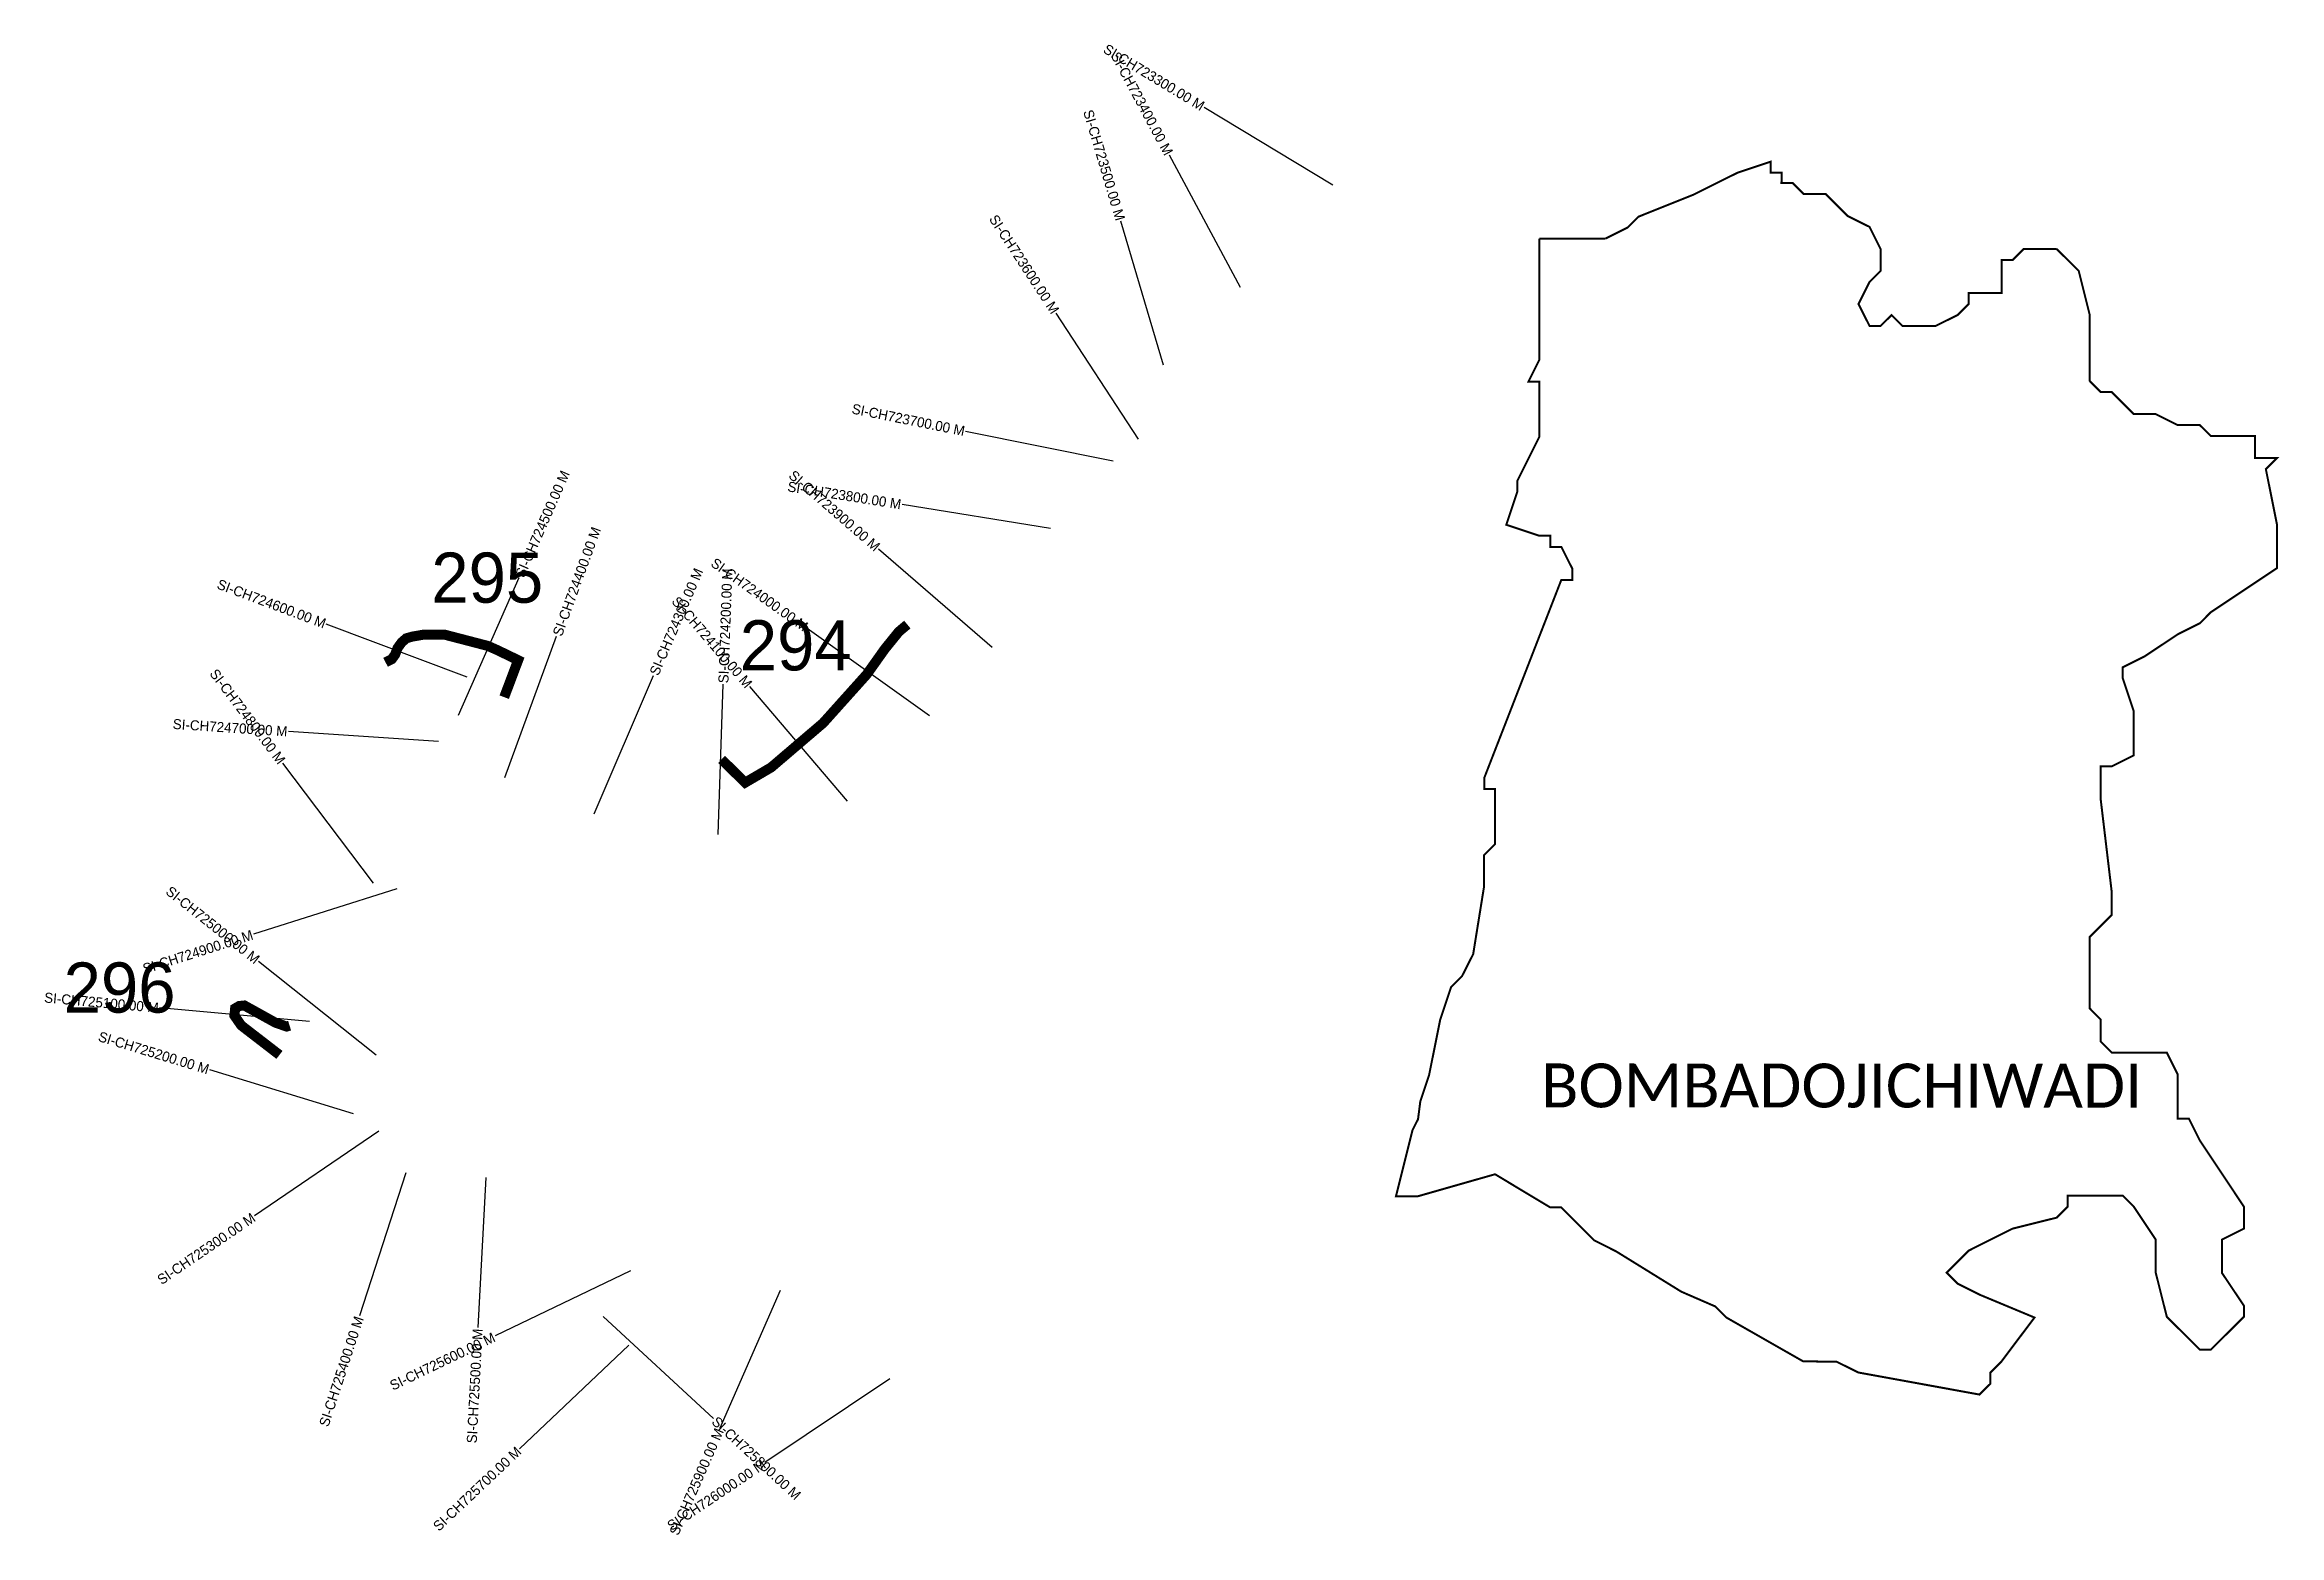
# Model space of a CAD drawing. Header units: metres. Extents: x 355512 to 357740, y 1740651 to 1742138.
import ezdxf
from ezdxf.enums import TextEntityAlignment as Align

# ---------------------------------------------------------------- set-up
doc = ezdxf.new("R2010")
doc.units = ezdxf.units.M
for name, color, linetype in [('ARTIFICIALLY PROTECTED', 4, 'Continuous'), ('CS', 134, 'Continuous'), ('CSMark', 6, 'Continuous'), ('VILLAGE NAME', 250, 'Continuous')]:
    doc.layers.add(name, color=color, linetype=linetype)

msp = doc.modelspace()

# ---------------------------------------------------------------- linework, layer by layer
at = {"color": 6, "const_width": 2}
for points in [[(357068.4, 1741944.6), (357090.4, 1741955.6), (357101.4, 1741966.5), (357156.3, 1741988.5), (357200.2, 1742010.4), (357233.2, 1742021.4), (357233.1, 1742010.4), (357244.1, 1742010.4), (357243.9, 1742000.2), (357254.9, 1742000.2), (357265.9, 1741989.2), (357287.8, 1741989.2), (357309.8, 1741967.2), (357331.7, 1741956.3), (357342.7, 1741934.3), (357342.7, 1741912.4), (357331.7, 1741901.4), (357320.7, 1741879.4), (357331.7, 1741857.5), (357342.7, 1741857.5), (357353.7, 1741868.4), (357364.6, 1741857.5), (357397.6, 1741857.5), (357419.5, 1741868.4), (357430.5, 1741879.4), (357430.5, 1741890.4), (357463.4, 1741890.4), (357463.4, 1741923.3), (357474.4, 1741923.3), (357485.4, 1741934.3), (357518.3, 1741934.3)], [(357518.3, 1741934.3), (357540.3, 1741912.4), (357551.3, 1741868.4), (357551.3, 1741857.5), (357551.3, 1741802.6), (357562.2, 1741791.6), (357573.2, 1741791.6), (357595.2, 1741769.6), (357617.1, 1741769.6), (357639.1, 1741758.6), (357661.1, 1741758.6), (357672, 1741747.7), (357716, 1741747.7), (357716, 1741725.7), (357737.9, 1741725.7), (357726.9, 1741714.7), (357737.9, 1741659.8), (357737.9, 1741615.9), (357672, 1741572), (357661.1, 1741561), (357639.1, 1741550), (357606.2, 1741528.1), (357584.2, 1741517.1), (357584.2, 1741506.2), (357595.2, 1741473.2), (357595.2, 1741429.3), (357573.2, 1741418.3), (357562.2, 1741418.3), (357562.2, 1741385.4), (357573.2, 1741293), (357573.2, 1741270.1), (357551.3, 1741248.2), (357551.3, 1741176.8), (357562.2, 1741165.8), (357562.2, 1741143.9), (357573.2, 1741132.9), (357628.1, 1741132.9), (357639.1, 1741110.9), (357639.1, 1741067), (357650.1, 1741067), (357661.1, 1741045.1), (357705, 1740979.2), (357705, 1740957.3), (357683, 1740946.3), (357683, 1740913.3), (357705, 1740880.4), (357705, 1740869.4), (357672, 1740836.5), (357661.1, 1740836.5), (357628.1, 1740869.4), (357617.1, 1740913.3), (357617.1, 1740946.3), (357595.2, 1740979.2), (357584.2, 1740990.2), (357529.3, 1740990.2), (357529.3, 1740979.2), (357518.3, 1740968.2), (357474.4, 1740957.3), (357430.5, 1740935.3), (357408.6, 1740913.3), (357419.5, 1740902.4), (357441.5, 1740891.4), (357496.2, 1740868.6), (357463.2, 1740824.7), (357452.3, 1740813.7), (357452.3, 1740802.7), (357441.3, 1740791.8), (357320.5, 1740813.8), (357298.6, 1740824.7), (357265.7, 1740824.8), (357188.8, 1740868.7), (357177.8, 1740879.7), (357144, 1740894.4), (357079, 1740934.6), (357057.1, 1740945.6), (357024.2, 1740978.5), (357013.2, 1740978.5), (356958.3, 1741011.5), (356881.5, 1740989.6), (356859.5, 1740989.6), (356876, 1741055.5), (356881.5, 1741066.4), (356883.8, 1741084.4), (356892.5, 1741110.3), (356903.5, 1741165.2), (356914.5, 1741198.2), (356925.4, 1741209.1), (356936.5, 1741231.1), (356947.4, 1741298.8), (356947.4, 1741329.9), (356958.4, 1741340.9), (356958.4, 1741395.7), (356947.5, 1741395.7), (356947.5, 1741406.7), (357024.4, 1741604.3), (357035.4, 1741604.3), (357035.4, 1741615.3), (357024.4, 1741637.2), (357013.4, 1741637.2), (357013.4, 1741648.2), (357002.5, 1741648.2), (356969.5, 1741659.2), (356980.5, 1741692.1), (356980.5, 1741703.1), (357002.5, 1741747), (357002.5, 1741801.9), (356991.5, 1741801.9), (357002.5, 1741823.9), (357002.5, 1741834.8), (357002.5, 1741845.8), (357002.5, 1741856.8), (357002.6, 1741944.6)], [(357002.6, 1741944.6), (357068.4, 1741944.6)]]:
    msp.add_lwpolyline(points, dxfattribs=at)
at = {"layer": 'ARTIFICIALLY PROTECTED', "const_width": 10, "flags": 128}
for points in [[(355970.3, 1741487.3), (355984.2, 1741524.2), (355963.5, 1741534.2), (355954, 1741538.4), (355911, 1741549.6), (355889.8, 1741549.6), (355879.1, 1741547.8), (355872.7, 1741546), (355868.1, 1741542), (355863.9, 1741536.2), (355861.5, 1741529.7), (355858.2, 1741525.2), (355852, 1741522)], [(356372.3, 1741559.7), (356363.8, 1741552.6), (356350, 1741535.6), (356331.7, 1741509.9), (356288.3, 1741461.5), (356236.4, 1741417.2), (356210.6, 1741402.1), (356187, 1741425.2)], [(355756.3, 1741159.7), (355753.4, 1741158.8), (355742.1, 1741162.7), (355720.1, 1741174.9), (355711.2, 1741179.8), (355706.1, 1741179.3), (355702, 1741176.9), (355701.3, 1741169.7), (355708.1, 1741159.9), (355729.9, 1741143.1), (355746.2, 1741130.5)]]:
    msp.add_lwpolyline(points, dxfattribs=at)
at = {"layer": 'CS'}
for p, q in [((356796.5, 1741997.8), (356668.1, 1742075.4)), ((356704.6, 1741895.7), (356633.7, 1742027.9)), ((356627.7, 1741818.3), (356585.1, 1741962.1)), ((356602.7, 1741744.7), (356520.6, 1741870.3)), ((356577.4, 1741722.7), (356430.3, 1741752.4)), ((356515.1, 1741655.6), (356367, 1741679.3)), ((356456.9, 1741536.7), (356343.6, 1741635)), ((355924.8, 1741469.3), (355985.1, 1741606.7)), ((355933.3, 1741507.4), (355792.8, 1741560.1)), ((355971, 1741407.1), (356022.6, 1741548)), ((356394.5, 1741468.8), (356272.3, 1741555.8)), ((356060, 1741371.1), (356119, 1741509)), ((356183.5, 1741350.3), (356188.7, 1741500.2)), ((356312.6, 1741383.6), (356215.3, 1741497.8)), ((355904.7, 1741443.1), (355755.1, 1741453)), ((355839.9, 1741301.8), (355749.5, 1741421.5)), ((355863.3, 1741296.2), (355720.3, 1741250.9)), ((355842.6, 1741130.3), (355725.3, 1741223.8)), ((355776.1, 1741163.8), (355626.7, 1741177.4)), ((355820.1, 1741071.8), (355676.6, 1741115.6)), ((355845.2, 1741054.6), (355721.3, 1740970.1)), ((355872.3, 1741012.9), (355825.9, 1740870.3)), ((355951.9, 1741008.3), (355943.9, 1740858.5)), ((356096.3, 1740915.2), (355961.2, 1740850.2)), ((356245.5, 1740895.7), (356185.4, 1740758.2)), ((356068.9, 1740869.7), (356179, 1740767.9)), ((356094.6, 1740840.9), (355985.6, 1740737.8)), ((356354.7, 1740807.6), (356230.2, 1740724))]:
    msp.add_line(p, q, dxfattribs=at)

# ---------------------------------------------------------------- texts
at = {"char_height": 50, "attachment_point": 1}
for s, insert in [('295', (355897.6, 1741631.5)), ('294', (356205.2, 1741564)), ('296', (355531, 1741222.7))]:
    msp.add_mtext_dynamic_manual_height_columns(s, width=84.374, gutter_width=1, heights=[74.2], dxfattribs=dict(at, insert=insert))
at = {"layer": 'CSMark'}
for s, rotation, p in [('SI-CH723300.00 M', 328.8692, (356667.2, 1742075.9)), ('SI-CH723400.00 M', 298.1912, (356633.2, 1742028.8)), ('SI-CH723500.00 M', 286.4801, (356584.8, 1741963)), ('SI-CH723600.00 M', 303.1635, (356520.1, 1741871.1)), ('SI-CH723700.00 M', 348.603, (356429.4, 1741752.6)), ('SI-CH723800.00 M', 350.9068, (356366, 1741679.5)), ('SI-CH723900.00 M', 319.061, (356342.8, 1741635.7)), ('SI-CH724000.00 M', 324.5322, (356271.5, 1741556.4)), ('SI-CH724600.00 M', 339.4416, (355791.9, 1741560.4)), ('SI-CH724100.00 M', 310.4475, (356214.6, 1741498.5)), ('SI-CH724800.00 M', 307.0599, (355748.9, 1741422.3)), ('SI-CH724700.00 M', 356.2093, (355754.1, 1741453.1)), ('SI-CH725000.00 M', 321.4581, (355724.5, 1741224.4)), ('SI-CH724900.00 M', 17.5844, (355719.4, 1741250.6)), ('SI-CH725100.00 M', 354.8067, (355625.7, 1741177.5)), ('SI-CH725200.00 M', 343.0271, (355675.6, 1741115.9)), ('SI-CH725300.00 M', 34.3049, (355720.5, 1740969.5)), ('SI-CH725400.00 M', 71.9737, (355825.6, 1740869.3)), ('SI-CH725500.00 M', 86.9696, (355943.9, 1740857.5)), ('SI-CH725600.00 M', 25.6911, (355960.3, 1740849.7)), ('SI-CH725900.00 M', 66.3796, (356185, 1740757.3)), ('SI-CH725700.00 M', 43.4083, (355984.9, 1740737.1)), ('SI-CH726000.00 M', 33.8806, (356229.4, 1740723.5))]:
    msp.add_text(s, height=10, rotation=rotation, dxfattribs=at).set_placement(p, align=Align.MIDDLE_RIGHT)
for s, rotation, p in [('SI-CH724500.00 M', 66.3279, (355985.5, 1741607.6)), ('SI-CH724400.00 M', 69.8906, (356023, 1741548.9)), ('SI-CH724300.00 M', 66.8123, (356119.4, 1741509.9)), ('SI-CH724200.00 M', 87.9891, (356188.8, 1741501.2)), ('SI-CH725800.00 M', 317.2464, (356179.7, 1740767.2))]:
    msp.add_text(s, height=10, rotation=rotation, dxfattribs=at).set_placement(p, align=Align.MIDDLE_LEFT)
at = {"layer": 'VILLAGE NAME', "insert": (357004.3, 1741122), "char_height": 43.826, "attachment_point": 1, "rotation": 359.9793}
msp.add_mtext_dynamic_manual_height_columns('{\\fCalibri|b0|i0|c0|p34;BOMBADOJICHIWADI}', width=621.448, gutter_width=314.9, heights=[0], dxfattribs=at)

doc.saveas('drawing.dxf')
